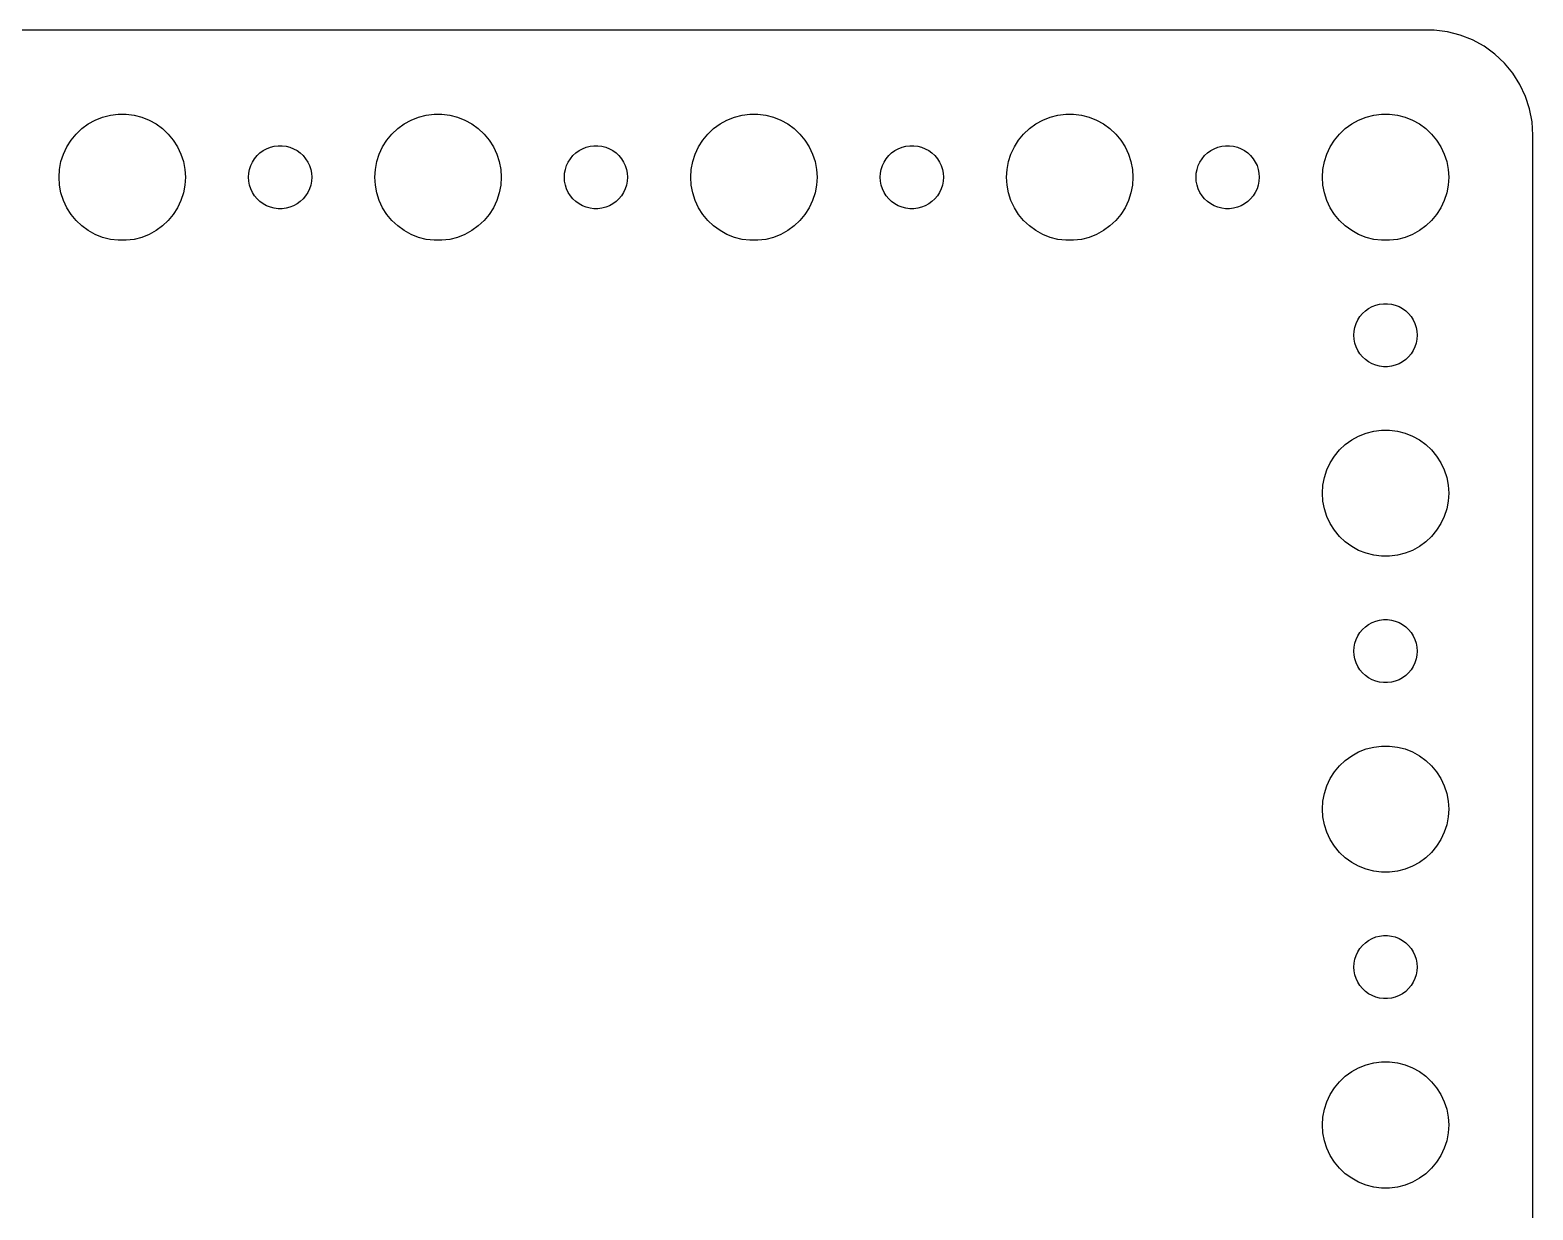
# Model space of a CAD drawing. Header units: metres. Extents: x -134 to 134, y 518 to 1078.
# Drawn here: x 63.1 to 134.5, y 566 to 622 of the extents above; entities that cross this region are included whole.
import ezdxf

# ---------------------------------------------------------------- set-up
doc = ezdxf.new("R2010")
doc.units = ezdxf.units.M

msp = doc.modelspace()

# ---------------------------------------------------------------- linework, layer by layer
for p, q in [((129.814, 621.99), (-129.814, 621.99)), ((130.437, 621.911), (129.814, 621.99)), ((131.045, 621.755), (130.437, 621.911)), ((131.629, 621.524), (131.045, 621.755)), ((132.179, 621.222), (131.629, 621.524)), ((132.687, 620.853), (132.179, 621.222)), ((133.145, 620.423), (132.687, 620.853)), ((133.545, 619.939), (133.145, 620.423)), ((133.882, 619.409), (133.545, 619.939)), ((134.149, 618.841), (133.882, 619.409)), ((134.343, 618.243), (134.149, 618.841)), ((134.461, 617.627), (134.343, 618.243)), ((65.5877, 617.312), (65.8925, 617.533)), ((65.8925, 617.533), (66.2227, 617.714)), ((66.2227, 617.714), (66.573, 617.853)), ((66.573, 617.853), (66.9379, 617.947)), ((66.9379, 617.947), (67.3116, 617.994)), ((67.3116, 617.994), (67.6884, 617.994)), ((67.6884, 617.994), (68.0621, 617.947)), ((68.0621, 617.947), (68.427, 617.853)), ((68.427, 617.853), (68.7773, 617.714)), ((68.7773, 617.714), (69.1075, 617.533)), ((69.1075, 617.533), (69.4123, 617.312)), ((80.5877, 617.312), (80.8925, 617.533)), ((80.8925, 617.533), (81.2227, 617.714)), ((81.2227, 617.714), (81.573, 617.853)), ((81.573, 617.853), (81.9379, 617.947)), ((81.9379, 617.947), (82.3116, 617.994)), ((82.3116, 617.994), (82.6884, 617.994)), ((82.6884, 617.994), (83.0621, 617.947)), ((83.0621, 617.947), (83.427, 617.853)), ((83.427, 617.853), (83.7773, 617.714)), ((83.7773, 617.714), (84.1075, 617.533)), ((84.1075, 617.533), (84.4123, 617.312)), ((95.5877, 617.312), (95.8925, 617.533)), ((95.8925, 617.533), (96.2227, 617.714)), ((96.2227, 617.714), (96.573, 617.853)), ((96.573, 617.853), (96.9379, 617.947)), ((96.9379, 617.947), (97.3116, 617.994)), ((97.3116, 617.994), (97.6884, 617.994)), ((97.6884, 617.994), (98.0621, 617.947)), ((98.0621, 617.947), (98.427, 617.853)), ((98.427, 617.853), (98.7773, 617.714)), ((98.7773, 617.714), (99.1075, 617.533)), ((99.1075, 617.533), (99.4123, 617.312)), ((110.588, 617.312), (110.893, 617.533)), ((110.893, 617.533), (111.223, 617.714)), ((111.223, 617.714), (111.573, 617.853)), ((111.573, 617.853), (111.938, 617.947)), ((111.938, 617.947), (112.312, 617.994)), ((112.312, 617.994), (112.688, 617.994)), ((112.688, 617.994), (113.062, 617.947)), ((113.062, 617.947), (113.427, 617.853)), ((113.427, 617.853), (113.777, 617.714)), ((113.777, 617.714), (114.107, 617.533)), ((114.107, 617.533), (114.412, 617.312)), ((125.588, 617.312), (125.893, 617.533)), ((125.893, 617.533), (126.223, 617.714)), ((126.223, 617.714), (126.573, 617.853)), ((126.573, 617.853), (126.938, 617.947)), ((126.938, 617.947), (127.312, 617.994)), ((127.312, 617.994), (127.688, 617.994)), ((127.688, 617.994), (128.062, 617.947)), ((128.062, 617.947), (128.427, 617.853)), ((128.427, 617.853), (128.777, 617.714)), ((128.777, 617.714), (129.107, 617.533)), ((129.107, 617.533), (129.412, 617.312)), ((134.5, 617), (134.461, 617.627)), ((64.8711, 616.445), (65.073, 616.763)), ((65.073, 616.763), (65.3131, 617.054)), ((65.3131, 617.054), (65.5877, 617.312)), ((69.4123, 617.312), (69.6869, 617.054)), ((69.6869, 617.054), (69.927, 616.763)), ((69.927, 616.763), (70.1289, 616.445)), ((79.8711, 616.445), (80.073, 616.763)), ((80.073, 616.763), (80.3131, 617.054)), ((80.3131, 617.054), (80.5877, 617.312)), ((84.4123, 617.312), (84.6869, 617.054)), ((84.6869, 617.054), (84.927, 616.763)), ((84.927, 616.763), (85.1289, 616.445)), ((94.8711, 616.445), (95.073, 616.763)), ((95.073, 616.763), (95.3131, 617.054)), ((95.3131, 617.054), (95.5877, 617.312)), ((99.4123, 617.312), (99.6869, 617.054)), ((99.6869, 617.054), (99.927, 616.763)), ((99.927, 616.763), (100.129, 616.445)), ((109.871, 616.445), (110.073, 616.763)), ((110.073, 616.763), (110.313, 617.054)), ((110.313, 617.054), (110.588, 617.312)), ((114.412, 617.312), (114.687, 617.054)), ((114.687, 617.054), (114.927, 616.763)), ((114.927, 616.763), (115.129, 616.445)), ((124.871, 616.445), (125.073, 616.763)), ((125.073, 616.763), (125.313, 617.054)), ((125.313, 617.054), (125.588, 617.312)), ((129.412, 617.312), (129.687, 617.054)), ((129.687, 617.054), (129.927, 616.763)), ((129.927, 616.763), (130.129, 616.445)), ((134.5, 523), (134.5, 617)), ((64.5943, 615.746), (64.7107, 616.104)), ((64.7107, 616.104), (64.8711, 616.445)), ((70.1289, 616.445), (70.2893, 616.104)), ((70.2893, 616.104), (70.4057, 615.746)), ((73.7865, 615.882), (73.9065, 616.027)), ((73.9065, 616.027), (74.0439, 616.156)), ((74.0439, 616.156), (74.1963, 616.266)), ((74.1963, 616.266), (74.3613, 616.357)), ((74.3613, 616.357), (74.5365, 616.427)), ((74.5365, 616.427), (74.7189, 616.473)), ((74.7189, 616.473), (74.9058, 616.497)), ((74.9058, 616.497), (75.0942, 616.497)), ((75.0942, 616.497), (75.2811, 616.473)), ((75.2811, 616.473), (75.4635, 616.427)), ((75.4635, 616.427), (75.6387, 616.357)), ((75.6387, 616.357), (75.8037, 616.266)), ((75.8037, 616.266), (75.9561, 616.156)), ((75.9561, 616.156), (76.0934, 616.027)), ((76.0934, 616.027), (76.2135, 615.882)), ((79.5943, 615.746), (79.7107, 616.104)), ((79.7107, 616.104), (79.8711, 616.445)), ((85.1289, 616.445), (85.2893, 616.104)), ((85.2893, 616.104), (85.4057, 615.746)), ((88.7865, 615.882), (88.9065, 616.027)), ((88.9065, 616.027), (89.0439, 616.156)), ((89.0439, 616.156), (89.1963, 616.266)), ((89.1963, 616.266), (89.3613, 616.357)), ((89.3613, 616.357), (89.5365, 616.427)), ((89.5365, 616.427), (89.7189, 616.473)), ((89.7189, 616.473), (89.9058, 616.497)), ((89.9058, 616.497), (90.0942, 616.497)), ((90.0942, 616.497), (90.2811, 616.473)), ((90.2811, 616.473), (90.4635, 616.427)), ((90.4635, 616.427), (90.6387, 616.357)), ((90.6387, 616.357), (90.8037, 616.266)), ((90.8037, 616.266), (90.9561, 616.156)), ((90.9561, 616.156), (91.0934, 616.027)), ((91.0934, 616.027), (91.2135, 615.882)), ((94.5943, 615.746), (94.7107, 616.104)), ((94.7107, 616.104), (94.8711, 616.445)), ((100.129, 616.445), (100.289, 616.104)), ((100.289, 616.104), (100.406, 615.746)), ((103.786, 615.882), (103.907, 616.027)), ((103.907, 616.027), (104.044, 616.156)), ((104.044, 616.156), (104.196, 616.266)), ((104.196, 616.266), (104.361, 616.357)), ((104.361, 616.357), (104.536, 616.427)), ((104.536, 616.427), (104.719, 616.473)), ((104.719, 616.473), (104.906, 616.497)), ((104.906, 616.497), (105.094, 616.497)), ((105.094, 616.497), (105.281, 616.473)), ((105.281, 616.473), (105.464, 616.427)), ((105.464, 616.427), (105.639, 616.357)), ((105.639, 616.357), (105.804, 616.266)), ((105.804, 616.266), (105.956, 616.156)), ((105.956, 616.156), (106.093, 616.027)), ((106.093, 616.027), (106.214, 615.882)), ((109.594, 615.746), (109.711, 616.104)), ((109.711, 616.104), (109.871, 616.445)), ((115.129, 616.445), (115.289, 616.104)), ((115.289, 616.104), (115.406, 615.746)), ((118.786, 615.882), (118.907, 616.027)), ((118.907, 616.027), (119.044, 616.156)), ((119.044, 616.156), (119.196, 616.266)), ((119.196, 616.266), (119.361, 616.357)), ((119.361, 616.357), (119.536, 616.427)), ((119.536, 616.427), (119.719, 616.473)), ((119.719, 616.473), (119.906, 616.497)), ((119.906, 616.497), (120.094, 616.497)), ((120.094, 616.497), (120.281, 616.473)), ((120.281, 616.473), (120.464, 616.427)), ((120.464, 616.427), (120.639, 616.357)), ((120.639, 616.357), (120.804, 616.266)), ((120.804, 616.266), (120.956, 616.156)), ((120.956, 616.156), (121.093, 616.027)), ((121.093, 616.027), (121.214, 615.882)), ((124.594, 615.746), (124.711, 616.104)), ((124.711, 616.104), (124.871, 616.445)), ((130.129, 616.445), (130.289, 616.104)), ((130.289, 616.104), (130.406, 615.746)), ((64.5, 615), (64.5237, 615.376)), ((64.5237, 615.376), (64.5943, 615.746)), ((70.4057, 615.746), (70.4763, 615.376)), ((70.4763, 615.376), (70.5, 615)), ((73.5118, 615.188), (73.5471, 615.373)), ((73.5471, 615.373), (73.6053, 615.552)), ((73.6053, 615.552), (73.6855, 615.723)), ((73.6855, 615.723), (73.7865, 615.882)), ((76.2135, 615.882), (76.3145, 615.723)), ((76.3145, 615.723), (76.3947, 615.552)), ((76.3947, 615.552), (76.4529, 615.373)), ((76.4529, 615.373), (76.4882, 615.188)), ((79.5, 615), (79.5237, 615.376)), ((79.5237, 615.376), (79.5943, 615.746)), ((85.4057, 615.746), (85.4763, 615.376)), ((85.4763, 615.376), (85.5, 615)), ((88.5118, 615.188), (88.5471, 615.373)), ((88.5471, 615.373), (88.6053, 615.552)), ((88.6053, 615.552), (88.6855, 615.723)), ((88.6855, 615.723), (88.7865, 615.882)), ((91.2135, 615.882), (91.3145, 615.723)), ((91.3145, 615.723), (91.3947, 615.552)), ((91.3947, 615.552), (91.4529, 615.373)), ((91.4529, 615.373), (91.4882, 615.188)), ((94.5, 615), (94.5237, 615.376)), ((94.5237, 615.376), (94.5943, 615.746)), ((100.406, 615.746), (100.476, 615.376)), ((100.476, 615.376), (100.5, 615)), ((103.512, 615.188), (103.547, 615.373)), ((103.547, 615.373), (103.605, 615.552)), ((103.605, 615.552), (103.686, 615.723)), ((103.686, 615.723), (103.786, 615.882)), ((106.214, 615.882), (106.314, 615.723)), ((106.314, 615.723), (106.395, 615.552)), ((106.395, 615.552), (106.453, 615.373)), ((106.453, 615.373), (106.488, 615.188)), ((109.5, 615), (109.524, 615.376)), ((109.524, 615.376), (109.594, 615.746)), ((115.406, 615.746), (115.476, 615.376)), ((115.476, 615.376), (115.5, 615)), ((118.512, 615.188), (118.547, 615.373)), ((118.547, 615.373), (118.605, 615.552)), ((118.605, 615.552), (118.686, 615.723)), ((118.686, 615.723), (118.786, 615.882)), ((121.214, 615.882), (121.314, 615.723)), ((121.314, 615.723), (121.395, 615.552)), ((121.395, 615.552), (121.453, 615.373)), ((121.453, 615.373), (121.488, 615.188)), ((124.5, 615), (124.524, 615.376)), ((124.524, 615.376), (124.594, 615.746)), ((130.406, 615.746), (130.476, 615.376)), ((130.476, 615.376), (130.5, 615)), ((64.5237, 614.624), (64.5, 615)), ((64.5943, 614.254), (64.5237, 614.624)), ((70.4763, 614.624), (70.4057, 614.254)), ((70.5, 615), (70.4763, 614.624)), ((73.5, 615), (73.5118, 615.188)), ((73.5118, 614.812), (73.5, 615)), ((73.5471, 614.627), (73.5118, 614.812)), ((73.6053, 614.448), (73.5471, 614.627)), ((76.4529, 614.627), (76.3947, 614.448)), ((76.4882, 614.812), (76.4529, 614.627)), ((76.4882, 615.188), (76.5, 615)), ((76.5, 615), (76.4882, 614.812)), ((79.5237, 614.624), (79.5, 615)), ((79.5943, 614.254), (79.5237, 614.624)), ((85.4763, 614.624), (85.4057, 614.254)), ((85.5, 615), (85.4763, 614.624)), ((88.5, 615), (88.5118, 615.188)), ((88.5118, 614.812), (88.5, 615)), ((88.5471, 614.627), (88.5118, 614.812)), ((88.6053, 614.448), (88.5471, 614.627)), ((91.4529, 614.627), (91.3947, 614.448)), ((91.4882, 614.812), (91.4529, 614.627)), ((91.4882, 615.188), (91.5, 615)), ((91.5, 615), (91.4882, 614.812)), ((94.5237, 614.624), (94.5, 615)), ((94.5943, 614.254), (94.5237, 614.624)), ((100.476, 614.624), (100.406, 614.254)), ((100.5, 615), (100.476, 614.624)), ((103.5, 615), (103.512, 615.188)), ((103.512, 614.812), (103.5, 615)), ((103.547, 614.627), (103.512, 614.812)), ((103.605, 614.448), (103.547, 614.627)), ((106.453, 614.627), (106.395, 614.448)), ((106.488, 614.812), (106.453, 614.627)), ((106.488, 615.188), (106.5, 615)), ((106.5, 615), (106.488, 614.812)), ((109.524, 614.624), (109.5, 615)), ((109.594, 614.254), (109.524, 614.624)), ((115.476, 614.624), (115.406, 614.254)), ((115.5, 615), (115.476, 614.624)), ((118.5, 615), (118.512, 615.188)), ((118.512, 614.812), (118.5, 615)), ((118.547, 614.627), (118.512, 614.812)), ((118.605, 614.448), (118.547, 614.627)), ((121.453, 614.627), (121.395, 614.448)), ((121.488, 614.812), (121.453, 614.627)), ((121.488, 615.188), (121.5, 615)), ((121.5, 615), (121.488, 614.812)), ((124.524, 614.624), (124.5, 615)), ((124.594, 614.254), (124.524, 614.624)), ((130.476, 614.624), (130.406, 614.254)), ((130.5, 615), (130.476, 614.624)), ((64.7107, 613.896), (64.5943, 614.254)), ((64.8711, 613.555), (64.7107, 613.896)), ((70.2893, 613.896), (70.1289, 613.555)), ((70.4057, 614.254), (70.2893, 613.896)), ((73.6855, 614.277), (73.6053, 614.448)), ((73.7865, 614.118), (73.6855, 614.277)), ((73.9065, 613.973), (73.7865, 614.118)), ((74.0439, 613.844), (73.9065, 613.973)), ((74.1963, 613.734), (74.0439, 613.844)), ((75.9561, 613.844), (75.8037, 613.734)), ((76.0934, 613.973), (75.9561, 613.844)), ((76.2135, 614.118), (76.0934, 613.973)), ((76.3145, 614.277), (76.2135, 614.118)), ((76.3947, 614.448), (76.3145, 614.277)), ((79.7107, 613.896), (79.5943, 614.254)), ((79.8711, 613.555), (79.7107, 613.896)), ((85.2893, 613.896), (85.1289, 613.555)), ((85.4057, 614.254), (85.2893, 613.896)), ((88.6855, 614.277), (88.6053, 614.448)), ((88.7865, 614.118), (88.6855, 614.277)), ((88.9065, 613.973), (88.7865, 614.118)), ((89.0439, 613.844), (88.9065, 613.973)), ((89.1963, 613.734), (89.0439, 613.844)), ((90.9561, 613.844), (90.8037, 613.734)), ((91.0934, 613.973), (90.9561, 613.844)), ((91.2135, 614.118), (91.0934, 613.973)), ((91.3145, 614.277), (91.2135, 614.118)), ((91.3947, 614.448), (91.3145, 614.277)), ((94.7107, 613.896), (94.5943, 614.254)), ((94.8711, 613.555), (94.7107, 613.896)), ((100.289, 613.896), (100.129, 613.555)), ((100.406, 614.254), (100.289, 613.896)), ((103.686, 614.277), (103.605, 614.448)), ((103.786, 614.118), (103.686, 614.277)), ((103.907, 613.973), (103.786, 614.118)), ((104.044, 613.844), (103.907, 613.973)), ((104.196, 613.734), (104.044, 613.844)), ((105.956, 613.844), (105.804, 613.734)), ((106.093, 613.973), (105.956, 613.844)), ((106.214, 614.118), (106.093, 613.973)), ((106.314, 614.277), (106.214, 614.118)), ((106.395, 614.448), (106.314, 614.277)), ((109.711, 613.896), (109.594, 614.254)), ((109.871, 613.555), (109.711, 613.896)), ((115.289, 613.896), (115.129, 613.555)), ((115.406, 614.254), (115.289, 613.896)), ((118.686, 614.277), (118.605, 614.448)), ((118.786, 614.118), (118.686, 614.277)), ((118.907, 613.973), (118.786, 614.118)), ((119.044, 613.844), (118.907, 613.973)), ((119.196, 613.734), (119.044, 613.844)), ((120.956, 613.844), (120.804, 613.734)), ((121.093, 613.973), (120.956, 613.844)), ((121.214, 614.118), (121.093, 613.973)), ((121.314, 614.277), (121.214, 614.118)), ((121.395, 614.448), (121.314, 614.277)), ((124.711, 613.896), (124.594, 614.254)), ((124.871, 613.555), (124.711, 613.896)), ((130.289, 613.896), (130.129, 613.555)), ((130.406, 614.254), (130.289, 613.896)), ((65.073, 613.237), (64.8711, 613.555)), ((65.3131, 612.946), (65.073, 613.237)), ((69.927, 613.237), (69.6869, 612.946)), ((70.1289, 613.555), (69.927, 613.237)), ((74.3613, 613.643), (74.1963, 613.734)), ((74.5365, 613.573), (74.3613, 613.643)), ((74.7189, 613.527), (74.5365, 613.573)), ((74.9058, 613.503), (74.7189, 613.527)), ((75.0942, 613.503), (74.9058, 613.503)), ((75.2811, 613.527), (75.0942, 613.503)), ((75.4635, 613.573), (75.2811, 613.527)), ((75.6387, 613.643), (75.4635, 613.573)), ((75.8037, 613.734), (75.6387, 613.643)), ((80.073, 613.237), (79.8711, 613.555)), ((80.3131, 612.946), (80.073, 613.237)), ((84.927, 613.237), (84.6869, 612.946)), ((85.1289, 613.555), (84.927, 613.237)), ((89.3613, 613.643), (89.1963, 613.734)), ((89.5365, 613.573), (89.3613, 613.643)), ((89.7189, 613.527), (89.5365, 613.573)), ((89.9058, 613.503), (89.7189, 613.527)), ((90.0942, 613.503), (89.9058, 613.503)), ((90.2811, 613.527), (90.0942, 613.503)), ((90.4635, 613.573), (90.2811, 613.527)), ((90.6387, 613.643), (90.4635, 613.573)), ((90.8037, 613.734), (90.6387, 613.643)), ((95.073, 613.237), (94.8711, 613.555)), ((95.3131, 612.946), (95.073, 613.237)), ((99.927, 613.237), (99.6869, 612.946)), ((100.129, 613.555), (99.927, 613.237)), ((104.361, 613.643), (104.196, 613.734)), ((104.536, 613.573), (104.361, 613.643)), ((104.719, 613.527), (104.536, 613.573)), ((104.906, 613.503), (104.719, 613.527)), ((105.094, 613.503), (104.906, 613.503)), ((105.281, 613.527), (105.094, 613.503)), ((105.464, 613.573), (105.281, 613.527)), ((105.639, 613.643), (105.464, 613.573)), ((105.804, 613.734), (105.639, 613.643)), ((110.073, 613.237), (109.871, 613.555)), ((110.313, 612.946), (110.073, 613.237)), ((114.927, 613.237), (114.687, 612.946)), ((115.129, 613.555), (114.927, 613.237)), ((119.361, 613.643), (119.196, 613.734)), ((119.536, 613.573), (119.361, 613.643)), ((119.719, 613.527), (119.536, 613.573)), ((119.906, 613.503), (119.719, 613.527)), ((120.094, 613.503), (119.906, 613.503)), ((120.281, 613.527), (120.094, 613.503)), ((120.464, 613.573), (120.281, 613.527)), ((120.639, 613.643), (120.464, 613.573)), ((120.804, 613.734), (120.639, 613.643)), ((125.073, 613.237), (124.871, 613.555)), ((125.313, 612.946), (125.073, 613.237)), ((129.927, 613.237), (129.687, 612.946)), ((130.129, 613.555), (129.927, 613.237)), ((65.5877, 612.688), (65.3131, 612.946)), ((65.8925, 612.467), (65.5877, 612.688)), ((66.2227, 612.286), (65.8925, 612.467)), ((69.1075, 612.467), (68.7773, 612.286)), ((69.4123, 612.688), (69.1075, 612.467)), ((69.6869, 612.946), (69.4123, 612.688)), ((80.5877, 612.688), (80.3131, 612.946)), ((80.8925, 612.467), (80.5877, 612.688)), ((81.2227, 612.286), (80.8925, 612.467)), ((84.1075, 612.467), (83.7773, 612.286)), ((84.4123, 612.688), (84.1075, 612.467)), ((84.6869, 612.946), (84.4123, 612.688)), ((95.5877, 612.688), (95.3131, 612.946)), ((95.8925, 612.467), (95.5877, 612.688)), ((96.2227, 612.286), (95.8925, 612.467)), ((99.1075, 612.467), (98.7773, 612.286)), ((99.4123, 612.688), (99.1075, 612.467)), ((99.6869, 612.946), (99.4123, 612.688)), ((110.588, 612.688), (110.313, 612.946)), ((110.893, 612.467), (110.588, 612.688)), ((111.223, 612.286), (110.893, 612.467)), ((114.107, 612.467), (113.777, 612.286)), ((114.412, 612.688), (114.107, 612.467)), ((114.687, 612.946), (114.412, 612.688)), ((125.588, 612.688), (125.313, 612.946)), ((125.893, 612.467), (125.588, 612.688)), ((126.223, 612.286), (125.893, 612.467)), ((129.107, 612.467), (128.777, 612.286)), ((129.412, 612.688), (129.107, 612.467)), ((129.687, 612.946), (129.412, 612.688)), ((66.573, 612.147), (66.2227, 612.286)), ((66.9379, 612.053), (66.573, 612.147)), ((67.3116, 612.006), (66.9379, 612.053)), ((67.6884, 612.006), (67.3116, 612.006)), ((68.0621, 612.053), (67.6884, 612.006)), ((68.427, 612.147), (68.0621, 612.053)), ((68.7773, 612.286), (68.427, 612.147)), ((81.573, 612.147), (81.2227, 612.286)), ((81.9379, 612.053), (81.573, 612.147)), ((82.3116, 612.006), (81.9379, 612.053)), ((82.6884, 612.006), (82.3116, 612.006)), ((83.0621, 612.053), (82.6884, 612.006)), ((83.427, 612.147), (83.0621, 612.053)), ((83.7773, 612.286), (83.427, 612.147)), ((96.573, 612.147), (96.2227, 612.286)), ((96.9379, 612.053), (96.573, 612.147)), ((97.3116, 612.006), (96.9379, 612.053)), ((97.6884, 612.006), (97.3116, 612.006)), ((98.0621, 612.053), (97.6884, 612.006)), ((98.427, 612.147), (98.0621, 612.053)), ((98.7773, 612.286), (98.427, 612.147)), ((111.573, 612.147), (111.223, 612.286)), ((111.938, 612.053), (111.573, 612.147)), ((112.312, 612.006), (111.938, 612.053)), ((112.688, 612.006), (112.312, 612.006)), ((113.062, 612.053), (112.688, 612.006)), ((113.427, 612.147), (113.062, 612.053)), ((113.777, 612.286), (113.427, 612.147)), ((126.573, 612.147), (126.223, 612.286)), ((126.938, 612.053), (126.573, 612.147)), ((127.312, 612.006), (126.938, 612.053)), ((127.688, 612.006), (127.312, 612.006)), ((128.062, 612.053), (127.688, 612.006)), ((128.427, 612.147), (128.062, 612.053)), ((128.777, 612.286), (128.427, 612.147)), ((126.696, 608.766), (126.861, 608.857)), ((126.861, 608.857), (127.036, 608.927)), ((127.036, 608.927), (127.219, 608.973)), ((127.219, 608.973), (127.406, 608.997)), ((127.406, 608.997), (127.594, 608.997)), ((127.594, 608.997), (127.781, 608.973)), ((127.781, 608.973), (127.964, 608.927)), ((127.964, 608.927), (128.139, 608.857)), ((128.139, 608.857), (128.304, 608.766)), ((126.105, 608.052), (126.186, 608.223)), ((126.186, 608.223), (126.286, 608.382)), ((126.286, 608.382), (126.407, 608.527)), ((126.407, 608.527), (126.544, 608.656)), ((126.544, 608.656), (126.696, 608.766)), ((128.304, 608.766), (128.456, 608.656)), ((128.456, 608.656), (128.593, 608.527)), ((128.593, 608.527), (128.714, 608.382)), ((128.714, 608.382), (128.814, 608.223)), ((128.814, 608.223), (128.895, 608.052)), ((126, 607.5), (126.012, 607.688)), ((126.012, 607.312), (126, 607.5)), ((126.012, 607.688), (126.047, 607.873)), ((126.047, 607.873), (126.105, 608.052)), ((128.895, 608.052), (128.953, 607.873)), ((128.953, 607.873), (128.988, 607.688)), ((128.988, 607.688), (129, 607.5)), ((129, 607.5), (128.988, 607.312)), ((126.047, 607.127), (126.012, 607.312)), ((126.105, 606.948), (126.047, 607.127)), ((126.186, 606.777), (126.105, 606.948)), ((126.286, 606.618), (126.186, 606.777)), ((128.814, 606.777), (128.714, 606.618)), ((128.895, 606.948), (128.814, 606.777)), ((128.953, 607.127), (128.895, 606.948)), ((128.988, 607.312), (128.953, 607.127)), ((126.407, 606.473), (126.286, 606.618)), ((126.544, 606.344), (126.407, 606.473)), ((126.696, 606.234), (126.544, 606.344)), ((126.861, 606.143), (126.696, 606.234)), ((127.036, 606.073), (126.861, 606.143)), ((127.219, 606.027), (127.036, 606.073)), ((127.406, 606.003), (127.219, 606.027)), ((127.594, 606.003), (127.406, 606.003)), ((127.781, 606.027), (127.594, 606.003)), ((127.964, 606.073), (127.781, 606.027)), ((128.139, 606.143), (127.964, 606.073)), ((128.304, 606.234), (128.139, 606.143)), ((128.456, 606.344), (128.304, 606.234)), ((128.593, 606.473), (128.456, 606.344)), ((128.714, 606.618), (128.593, 606.473)), ((125.588, 602.312), (125.893, 602.533)), ((125.893, 602.533), (126.223, 602.714)), ((126.223, 602.714), (126.573, 602.853)), ((126.573, 602.853), (126.938, 602.947)), ((126.938, 602.947), (127.312, 602.994)), ((127.312, 602.994), (127.688, 602.994)), ((127.688, 602.994), (128.062, 602.947)), ((128.062, 602.947), (128.427, 602.853)), ((128.427, 602.853), (128.777, 602.714)), ((128.777, 602.714), (129.107, 602.533)), ((129.107, 602.533), (129.412, 602.312)), ((124.871, 601.445), (125.073, 601.763)), ((125.073, 601.763), (125.313, 602.054)), ((125.313, 602.054), (125.588, 602.312)), ((129.412, 602.312), (129.687, 602.054)), ((129.687, 602.054), (129.927, 601.763)), ((129.927, 601.763), (130.129, 601.445)), ((124.594, 600.746), (124.711, 601.104)), ((124.711, 601.104), (124.871, 601.445)), ((130.129, 601.445), (130.289, 601.104)), ((130.289, 601.104), (130.406, 600.746)), ((124.5, 600), (124.524, 600.376)), ((124.524, 600.376), (124.594, 600.746)), ((130.406, 600.746), (130.476, 600.376)), ((130.476, 600.376), (130.5, 600)), ((124.524, 599.624), (124.5, 600)), ((124.594, 599.254), (124.524, 599.624)), ((130.476, 599.624), (130.406, 599.254)), ((130.5, 600), (130.476, 599.624)), ((124.711, 598.896), (124.594, 599.254)), ((124.871, 598.555), (124.711, 598.896)), ((130.289, 598.896), (130.129, 598.555)), ((130.406, 599.254), (130.289, 598.896)), ((125.073, 598.237), (124.871, 598.555)), ((125.313, 597.946), (125.073, 598.237)), ((129.927, 598.237), (129.687, 597.946)), ((130.129, 598.555), (129.927, 598.237)), ((125.588, 597.688), (125.313, 597.946)), ((125.893, 597.467), (125.588, 597.688)), ((126.223, 597.286), (125.893, 597.467)), ((129.107, 597.467), (128.777, 597.286)), ((129.412, 597.688), (129.107, 597.467)), ((129.687, 597.946), (129.412, 597.688)), ((126.573, 597.147), (126.223, 597.286)), ((126.938, 597.053), (126.573, 597.147)), ((127.312, 597.006), (126.938, 597.053)), ((127.688, 597.006), (127.312, 597.006)), ((128.062, 597.053), (127.688, 597.006)), ((128.427, 597.147), (128.062, 597.053)), ((128.777, 597.286), (128.427, 597.147)), ((126.696, 593.766), (126.861, 593.857)), ((126.861, 593.857), (127.036, 593.927)), ((127.036, 593.927), (127.219, 593.973)), ((127.219, 593.973), (127.406, 593.997)), ((127.406, 593.997), (127.594, 593.997)), ((127.594, 593.997), (127.781, 593.973)), ((127.781, 593.973), (127.964, 593.927)), ((127.964, 593.927), (128.139, 593.857)), ((128.139, 593.857), (128.304, 593.766)), ((126.105, 593.052), (126.186, 593.223)), ((126.186, 593.223), (126.286, 593.382)), ((126.286, 593.382), (126.407, 593.527)), ((126.407, 593.527), (126.544, 593.656)), ((126.544, 593.656), (126.696, 593.766)), ((128.304, 593.766), (128.456, 593.656)), ((128.456, 593.656), (128.593, 593.527)), ((128.593, 593.527), (128.714, 593.382)), ((128.714, 593.382), (128.814, 593.223)), ((128.814, 593.223), (128.895, 593.052)), ((126, 592.5), (126.012, 592.688)), ((126.012, 592.312), (126, 592.5)), ((126.012, 592.688), (126.047, 592.873)), ((126.047, 592.873), (126.105, 593.052)), ((128.895, 593.052), (128.953, 592.873)), ((128.953, 592.873), (128.988, 592.688)), ((128.988, 592.688), (129, 592.5)), ((129, 592.5), (128.988, 592.312)), ((126.047, 592.127), (126.012, 592.312)), ((126.105, 591.948), (126.047, 592.127)), ((126.186, 591.777), (126.105, 591.948)), ((126.286, 591.618), (126.186, 591.777)), ((128.814, 591.777), (128.714, 591.618)), ((128.895, 591.948), (128.814, 591.777)), ((128.953, 592.127), (128.895, 591.948)), ((128.988, 592.312), (128.953, 592.127)), ((126.407, 591.473), (126.286, 591.618)), ((126.544, 591.344), (126.407, 591.473)), ((126.696, 591.234), (126.544, 591.344)), ((126.861, 591.143), (126.696, 591.234)), ((127.036, 591.073), (126.861, 591.143)), ((127.219, 591.027), (127.036, 591.073)), ((127.406, 591.003), (127.219, 591.027)), ((127.594, 591.003), (127.406, 591.003)), ((127.781, 591.027), (127.594, 591.003)), ((127.964, 591.073), (127.781, 591.027)), ((128.139, 591.143), (127.964, 591.073)), ((128.304, 591.234), (128.139, 591.143)), ((128.456, 591.344), (128.304, 591.234)), ((128.593, 591.473), (128.456, 591.344)), ((128.714, 591.618), (128.593, 591.473)), ((125.588, 587.312), (125.893, 587.533)), ((125.893, 587.533), (126.223, 587.714)), ((126.223, 587.714), (126.573, 587.853)), ((126.573, 587.853), (126.938, 587.947)), ((126.938, 587.947), (127.312, 587.994)), ((127.312, 587.994), (127.688, 587.994)), ((127.688, 587.994), (128.062, 587.947)), ((128.062, 587.947), (128.427, 587.853)), ((128.427, 587.853), (128.777, 587.714)), ((128.777, 587.714), (129.107, 587.533)), ((129.107, 587.533), (129.412, 587.312)), ((124.871, 586.445), (125.073, 586.763)), ((125.073, 586.763), (125.313, 587.054)), ((125.313, 587.054), (125.588, 587.312)), ((129.412, 587.312), (129.687, 587.054)), ((129.687, 587.054), (129.927, 586.763)), ((129.927, 586.763), (130.129, 586.445)), ((124.594, 585.746), (124.711, 586.104)), ((124.711, 586.104), (124.871, 586.445)), ((130.129, 586.445), (130.289, 586.104)), ((130.289, 586.104), (130.406, 585.746)), ((124.5, 585), (124.524, 585.376)), ((124.524, 585.376), (124.594, 585.746)), ((130.406, 585.746), (130.476, 585.376)), ((130.476, 585.376), (130.5, 585)), ((124.524, 584.624), (124.5, 585)), ((124.594, 584.254), (124.524, 584.624)), ((130.476, 584.624), (130.406, 584.254)), ((130.5, 585), (130.476, 584.624)), ((124.711, 583.896), (124.594, 584.254)), ((124.871, 583.555), (124.711, 583.896)), ((130.289, 583.896), (130.129, 583.555)), ((130.406, 584.254), (130.289, 583.896)), ((125.073, 583.237), (124.871, 583.555)), ((125.313, 582.946), (125.073, 583.237)), ((129.927, 583.237), (129.687, 582.946)), ((130.129, 583.555), (129.927, 583.237)), ((125.588, 582.688), (125.313, 582.946)), ((125.893, 582.467), (125.588, 582.688)), ((126.223, 582.286), (125.893, 582.467)), ((129.107, 582.467), (128.777, 582.286)), ((129.412, 582.688), (129.107, 582.467)), ((129.687, 582.946), (129.412, 582.688)), ((126.573, 582.147), (126.223, 582.286)), ((126.938, 582.053), (126.573, 582.147)), ((127.312, 582.006), (126.938, 582.053)), ((127.688, 582.006), (127.312, 582.006)), ((128.062, 582.053), (127.688, 582.006)), ((128.427, 582.147), (128.062, 582.053)), ((128.777, 582.286), (128.427, 582.147)), ((126.696, 578.766), (126.861, 578.857)), ((126.861, 578.857), (127.036, 578.927)), ((127.036, 578.927), (127.219, 578.973)), ((127.219, 578.973), (127.406, 578.997)), ((127.406, 578.997), (127.594, 578.997)), ((127.594, 578.997), (127.781, 578.973)), ((127.781, 578.973), (127.964, 578.927)), ((127.964, 578.927), (128.139, 578.857)), ((128.139, 578.857), (128.304, 578.766)), ((126.105, 578.052), (126.186, 578.223)), ((126.186, 578.223), (126.286, 578.382)), ((126.286, 578.382), (126.407, 578.527)), ((126.407, 578.527), (126.544, 578.656)), ((126.544, 578.656), (126.696, 578.766)), ((128.304, 578.766), (128.456, 578.656)), ((128.456, 578.656), (128.593, 578.527)), ((128.593, 578.527), (128.714, 578.382)), ((128.714, 578.382), (128.814, 578.223)), ((128.814, 578.223), (128.895, 578.052)), ((126, 577.5), (126.012, 577.688)), ((126.012, 577.312), (126, 577.5)), ((126.012, 577.688), (126.047, 577.873)), ((126.047, 577.873), (126.105, 578.052)), ((128.895, 578.052), (128.953, 577.873)), ((128.953, 577.873), (128.988, 577.688)), ((128.988, 577.688), (129, 577.5)), ((129, 577.5), (128.988, 577.312)), ((126.047, 577.127), (126.012, 577.312)), ((126.105, 576.948), (126.047, 577.127)), ((126.186, 576.777), (126.105, 576.948)), ((126.286, 576.618), (126.186, 576.777)), ((128.814, 576.777), (128.714, 576.618)), ((128.895, 576.948), (128.814, 576.777)), ((128.953, 577.127), (128.895, 576.948)), ((128.988, 577.312), (128.953, 577.127)), ((126.407, 576.473), (126.286, 576.618)), ((126.544, 576.344), (126.407, 576.473)), ((126.696, 576.234), (126.544, 576.344)), ((126.861, 576.143), (126.696, 576.234)), ((127.036, 576.073), (126.861, 576.143)), ((127.219, 576.027), (127.036, 576.073)), ((127.406, 576.003), (127.219, 576.027)), ((127.594, 576.003), (127.406, 576.003)), ((127.781, 576.027), (127.594, 576.003)), ((127.964, 576.073), (127.781, 576.027)), ((128.139, 576.143), (127.964, 576.073)), ((128.304, 576.234), (128.139, 576.143)), ((128.456, 576.344), (128.304, 576.234)), ((128.593, 576.473), (128.456, 576.344)), ((128.714, 576.618), (128.593, 576.473)), ((125.588, 572.312), (125.893, 572.533)), ((125.893, 572.533), (126.223, 572.714)), ((126.223, 572.714), (126.573, 572.853)), ((126.573, 572.853), (126.938, 572.947)), ((126.938, 572.947), (127.312, 572.994)), ((127.312, 572.994), (127.688, 572.994)), ((127.688, 572.994), (128.062, 572.947)), ((128.062, 572.947), (128.427, 572.853)), ((128.427, 572.853), (128.777, 572.714)), ((128.777, 572.714), (129.107, 572.533)), ((129.107, 572.533), (129.412, 572.312)), ((124.871, 571.445), (125.073, 571.763)), ((125.073, 571.763), (125.313, 572.054)), ((125.313, 572.054), (125.588, 572.312)), ((129.412, 572.312), (129.687, 572.054)), ((129.687, 572.054), (129.927, 571.763)), ((129.927, 571.763), (130.129, 571.445)), ((124.594, 570.746), (124.711, 571.104)), ((124.711, 571.104), (124.871, 571.445)), ((130.129, 571.445), (130.289, 571.104)), ((130.289, 571.104), (130.406, 570.746)), ((124.5, 570), (124.524, 570.376)), ((124.524, 570.376), (124.594, 570.746)), ((130.406, 570.746), (130.476, 570.376)), ((130.476, 570.376), (130.5, 570)), ((124.524, 569.624), (124.5, 570)), ((124.594, 569.254), (124.524, 569.624)), ((130.476, 569.624), (130.406, 569.254)), ((130.5, 570), (130.476, 569.624)), ((124.711, 568.896), (124.594, 569.254)), ((124.871, 568.555), (124.711, 568.896)), ((130.289, 568.896), (130.129, 568.555)), ((130.406, 569.254), (130.289, 568.896)), ((125.073, 568.237), (124.871, 568.555)), ((125.313, 567.946), (125.073, 568.237)), ((129.927, 568.237), (129.687, 567.946)), ((130.129, 568.555), (129.927, 568.237)), ((125.588, 567.688), (125.313, 567.946)), ((125.893, 567.467), (125.588, 567.688)), ((126.223, 567.286), (125.893, 567.467)), ((129.107, 567.467), (128.777, 567.286)), ((129.412, 567.688), (129.107, 567.467)), ((129.687, 567.946), (129.412, 567.688)), ((126.573, 567.147), (126.223, 567.286)), ((126.938, 567.053), (126.573, 567.147)), ((127.312, 567.006), (126.938, 567.053)), ((127.688, 567.006), (127.312, 567.006)), ((128.062, 567.053), (127.688, 567.006)), ((128.427, 567.147), (128.062, 567.053)), ((128.777, 567.286), (128.427, 567.147))]:
    msp.add_line(p, q)

doc.saveas('drawing.dxf')
